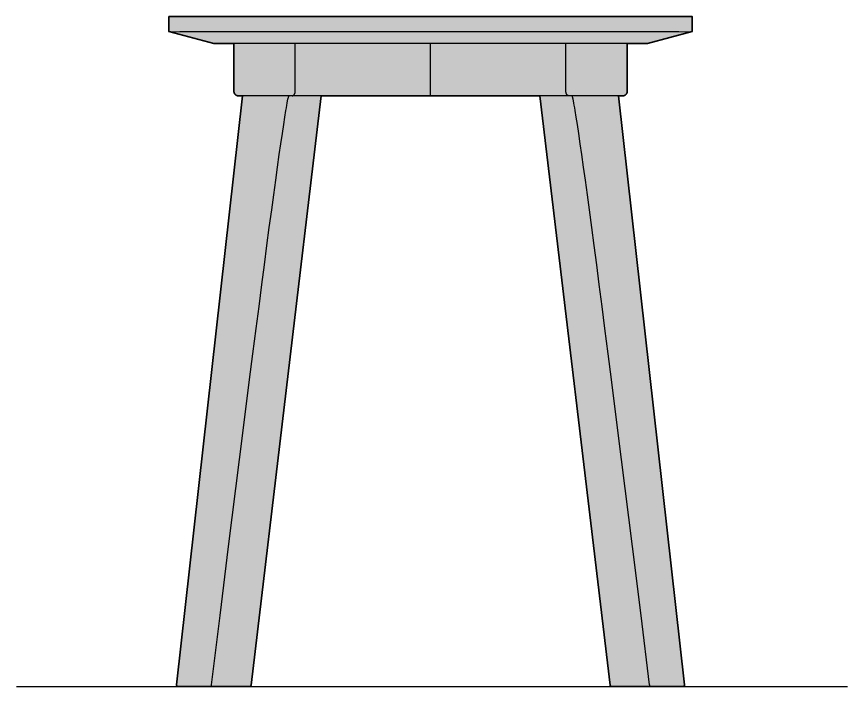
# Model space of a CAD drawing. Header units: millimetres. Extents: x 0 to 2327, y -746 to 447.
# Drawn here: x 1771 to 2327, y -1 to 447 of the extents above; entities that cross this region are included whole.
import ezdxf

# ---------------------------------------------------------------- set-up
doc = ezdxf.new("R2010")
doc.units = ezdxf.units.MM
doc.linetypes.add('Dots', pattern=[1, 0, -1])
doc.layers.add('Blocks', color=7, linetype='Continuous')
doc.layers.add('Blocks$Fill', color=7, linetype='Continuous', true_color=0xffffff)
for name, color, linetype, lineweight, true_color in [('Blocks$Inner', 7, 'Continuous', 25, 0x007f00), ('Blocks$Outline', 7, 'Continuous', 35, 0xff3f3f), ('Groud', 7, 'Dots', 25, 0x243775)]:
    doc.layers.add(name, color=color, linetype=linetype, lineweight=lineweight, true_color=true_color)

# ---------------------------------------------------------------- blocks, each defined once
blk = doc.blocks.new('CPH Deux Bench End')
at = {"layer": 'Blocks$Fill', "extrusion": (0, 0, -1)}
blk.add_hatch(color=256, dxfattribs=at).paths.add_polyline_path([(425.69, 0), (425.7, 0), (425.7, 0), (425.71, 0), (425.72, 0), (447.59, 0), (447.62, 0), (447.66, 0), (447.69, 0.01), (447.73, 0.01), (447.76, 0.02), (447.79, 0.03), (447.83, 0.04), (447.86, 0.05), (447.89, 0.06), (447.93, 0.07), (447.96, 0.08), (447.99, 0.1), (448.02, 0.11), (448.05, 0.13), (448.08, 0.15), (448.11, 0.17), (448.14, 0.18), (448.16, 0.2), (448.19, 0.23), (448.22, 0.25), (448.24, 0.27), (448.27, 0.3), (448.29, 0.32), (448.31, 0.35), (448.34, 0.37), (448.36, 0.4), (448.38, 0.43), (448.4, 0.46), (448.41, 0.48), (448.43, 0.51), (448.45, 0.54), (448.46, 0.58), (448.48, 0.61), (448.49, 0.64), (448.5, 0.67), (448.51, 0.7), (448.52, 0.74), (448.53, 0.77), (448.54, 0.8), (448.54, 0.84), (448.55, 0.87), (448.55, 0.91), (448.55, 0.94), (448.56, 0.97), (448.56, 1.01), (448.56, 1.04), (448.55, 1.08), (448.55, 1.11), (404.44, 395), (407.28, 395), (407.38, 395.01), (407.49, 395.02), (407.59, 395.03), (407.69, 395.04), (407.79, 395.06), (407.89, 395.08), (407.99, 395.11), (408.09, 395.14), (408.18, 395.17), (408.28, 395.21), (408.37, 395.25), (408.47, 395.29), (408.56, 395.34), (408.65, 395.38), (408.74, 395.44), (408.82, 395.49), (408.91, 395.55), (408.99, 395.61), (409.07, 395.67), (409.15, 395.74), (409.23, 395.81), (409.3, 395.88), (409.37, 395.95), (409.44, 396.03), (409.51, 396.11), (409.57, 396.19), (409.63, 396.27), (409.69, 396.35), (409.74, 396.44), (409.79, 396.53), (409.84, 396.62), (409.89, 396.71), (409.93, 396.8), (409.97, 396.9), (410.01, 396.99), (410.04, 397.09), (410.07, 397.19), (410.09, 397.29), (410.12, 397.39), (410.14, 397.49), (410.15, 397.59), (410.16, 397.69), (410.17, 397.79), (410.18, 397.9), (410.18, 398), (410.18, 430), (423.7, 430), (453.7, 438), (453.7, 448), (103.7, 448), (103.7, 438), (133.7, 430), (147.22, 430), (147.22, 397.9), (147.23, 397.79), (147.24, 397.69), (147.25, 397.59), (147.27, 397.49), (147.28, 397.39), (147.31, 397.29), (147.33, 397.19), (147.36, 397.09), (147.39, 396.99), (147.43, 396.9), (147.47, 396.8), (147.51, 396.71), (147.56, 396.62), (147.61, 396.53), (147.66, 396.44), (147.71, 396.35), (147.77, 396.27), (147.83, 396.19), (147.89, 396.11), (147.96, 396.03), (148.03, 395.95), (148.1, 395.88), (148.17, 395.81), (148.25, 395.74), (148.33, 395.67), (148.41, 395.61), (148.49, 395.55), (148.58, 395.49), (148.66, 395.44), (148.75, 395.38), (148.84, 395.34), (148.93, 395.29), (149.03, 395.25), (149.12, 395.21), (149.22, 395.17), (149.31, 395.14), (149.41, 395.11), (149.51, 395.08), (149.61, 395.06), (149.71, 395.04), (149.81, 395.03), (149.91, 395.02), (150.02, 395.01), (150.12, 395), (150.22, 395), (152.96, 395), (108.85, 1.08), (108.85, 1.04), (108.84, 1.01), (108.84, 0.97), (108.85, 0.94), (108.85, 0.91), (108.85, 0.87), (108.86, 0.84), (108.86, 0.8), (108.87, 0.77), (108.88, 0.74), (108.89, 0.7), (108.9, 0.67), (108.91, 0.64), (108.92, 0.61), (108.94, 0.58), (108.95, 0.54), (108.97, 0.51), (108.99, 0.48), (109.01, 0.46), (109.02, 0.43), (109.04, 0.4), (109.07, 0.37), (109.09, 0.35), (109.11, 0.32), (109.13, 0.3), (109.16, 0.27), (109.18, 0.25), (109.21, 0.23), (109.24, 0.2), (109.27, 0.18), (109.29, 0.17), (109.32, 0.15), (109.35, 0.13), (109.38, 0.11), (109.41, 0.1), (109.44, 0.08), (109.48, 0.07), (109.51, 0.06), (109.54, 0.05), (109.57, 0.04), (109.61, 0.03), (109.64, 0.02), (109.67, 0.01), (109.71, 0.01), (109.74, 0), (109.78, 0), (109.81, 0), (109.84, 0), (131.69, 0), (131.7, 0), (131.7, 0), (131.71, 0), (157.76, 0), (157.83, 0), (157.87, 0.01), (157.9, 0.01), (157.93, 0.02), (157.97, 0.03), (158, 0.04), (158.04, 0.05), (158.07, 0.06), (158.1, 0.07), (158.13, 0.08), (158.16, 0.1), (158.19, 0.11), (158.23, 0.13), (158.26, 0.15), (158.28, 0.17), (158.31, 0.19), (158.34, 0.21), (158.37, 0.23), (158.39, 0.25), (158.42, 0.27), (158.44, 0.3), (158.47, 0.32), (158.49, 0.35), (158.51, 0.38), (158.53, 0.4), (158.55, 0.43), (158.57, 0.46), (158.59, 0.49), (158.61, 0.52), (158.63, 0.55), (158.64, 0.58), (158.65, 0.61), (158.67, 0.65), (158.68, 0.68), (158.69, 0.71), (158.7, 0.75), (158.71, 0.78), (158.71, 0.81), (158.72, 0.85), (158.72, 0.88), (205.67, 395), (351.74, 395), (398.68, 0.85), (398.69, 0.81), (398.69, 0.78), (398.7, 0.75), (398.71, 0.71), (398.72, 0.68), (398.73, 0.65), (398.75, 0.61), (398.76, 0.58), (398.78, 0.55), (398.79, 0.52), (398.81, 0.49), (398.83, 0.46), (398.85, 0.43), (398.87, 0.4), (398.89, 0.38), (398.91, 0.35), (398.93, 0.32), (398.96, 0.3), (398.98, 0.27), (399.01, 0.25), (399.03, 0.23), (399.06, 0.21), (399.09, 0.19), (399.12, 0.17), (399.15, 0.15), (399.18, 0.13), (399.21, 0.11), (399.24, 0.1), (399.27, 0.08), (399.3, 0.07), (399.33, 0.06), (399.37, 0.05), (399.4, 0.04), (399.43, 0.03), (399.47, 0.02), (399.5, 0.01), (399.53, 0.01), (399.57, 0), (399.6, 0), (399.64, 0)], flags=0)
at = {"layer": 'Blocks$Inner', "linetype": 'ByBlock'}
blk.add_line((-278.7, 395), (-278.7, 430), dxfattribs=at)
blk.add_lwpolyline([(-106.34, 437.9), (-105.46, 437.91), (-104.58, 437.94), (-103.7, 438), (-103.7, 448), (-453.7, 448), (-453.7, 438), (-453.45, 437.98), (-453.2, 437.96), (-452.6, 437.93), (-451.83, 437.91), (-451.06, 437.9), (-449.47, 437.92), (-446.29, 437.99), (-444.7, 438), (-444.68, 438), (-112.72, 438), (-112.7, 438)], close=True, dxfattribs=at)
for points in [[(-103.7, 438), (-133.7, 430), (-423.7, 430), (-453.7, 438)], [(-147.22, 430), (-147.22, 398), (-147.22, 397.9), (-147.23, 397.79), (-147.24, 397.69), (-147.25, 397.59), (-147.27, 397.49), (-147.28, 397.39), (-147.31, 397.29), (-147.33, 397.19), (-147.36, 397.09), (-147.39, 396.99), (-147.43, 396.9), (-147.47, 396.8), (-147.51, 396.71), (-147.56, 396.62), (-147.61, 396.53), (-147.66, 396.44), (-147.71, 396.35), (-147.77, 396.27), (-147.83, 396.19), (-147.89, 396.11), (-147.96, 396.03), (-148.03, 395.95), (-148.1, 395.88), (-148.17, 395.81), (-148.25, 395.74), (-148.33, 395.67), (-148.41, 395.61), (-148.49, 395.55), (-148.58, 395.49), (-148.66, 395.44), (-148.75, 395.38), (-148.84, 395.34), (-148.93, 395.29), (-149.03, 395.25), (-149.12, 395.21), (-149.22, 395.17), (-149.31, 395.14), (-149.41, 395.11), (-149.51, 395.08), (-149.61, 395.06), (-149.71, 395.04), (-149.81, 395.03), (-149.91, 395.02), (-150.02, 395.01), (-150.12, 395), (-150.22, 395), (-186.07, 395), (-186.12, 395), (-278.7, 395), (-371.28, 395), (-371.33, 395), (-407.18, 395), (-407.28, 395), (-407.38, 395.01), (-407.49, 395.02), (-407.59, 395.03), (-407.69, 395.04), (-407.79, 395.06), (-407.89, 395.08), (-407.99, 395.11), (-408.09, 395.14), (-408.18, 395.17), (-408.28, 395.21), (-408.37, 395.25), (-408.47, 395.29), (-408.56, 395.34), (-408.65, 395.38), (-408.74, 395.44), (-408.82, 395.49), (-408.91, 395.55), (-408.99, 395.61), (-409.07, 395.67), (-409.15, 395.74), (-409.23, 395.81), (-409.3, 395.88), (-409.37, 395.95), (-409.44, 396.03), (-409.51, 396.11), (-409.57, 396.19), (-409.63, 396.27), (-409.69, 396.35), (-409.74, 396.44), (-409.79, 396.53), (-409.84, 396.62), (-409.89, 396.71), (-409.93, 396.8), (-409.97, 396.9), (-410.01, 396.99), (-410.04, 397.09), (-410.07, 397.19), (-410.09, 397.29), (-410.12, 397.39), (-410.14, 397.49), (-410.15, 397.59), (-410.16, 397.69), (-410.17, 397.79), (-410.18, 397.9), (-410.18, 398), (-410.18, 430)], [(-371.28, 395), (-371.24, 395), (-371.19, 395.01), (-371.14, 395.01), (-371.09, 395.02), (-371.04, 395.03), (-370.99, 395.04), (-370.94, 395.05), (-370.9, 395.06), (-370.85, 395.08), (-370.8, 395.1), (-370.75, 395.12), (-370.7, 395.14), (-370.65, 395.16), (-370.6, 395.18), (-370.55, 395.21), (-370.5, 395.24), (-370.45, 395.27), (-370.4, 395.3), (-370.36, 395.33), (-370.31, 395.37), (-370.26, 395.41), (-370.22, 395.45), (-370.17, 395.49), (-370.12, 395.53), (-370.08, 395.58), (-370.04, 395.62), (-369.99, 395.67), (-369.95, 395.72), (-369.91, 395.77), (-369.87, 395.82), (-369.83, 395.88), (-369.79, 395.93), (-369.75, 395.99), (-369.72, 396.05), (-369.68, 396.11), (-369.65, 396.17), (-369.62, 396.23), (-369.59, 396.29), (-369.55, 396.36), (-369.53, 396.42), (-369.5, 396.49), (-369.47, 396.55), (-369.45, 396.62), (-369.42, 396.69), (-369.4, 396.76), (-369.38, 396.83), (-369.36, 396.9), (-369.34, 396.96), (-369.32, 397.03), (-369.31, 397.1), (-369.29, 397.17), (-369.28, 397.24), (-369.27, 397.31), (-369.24, 397.45), (-369.23, 397.59), (-369.22, 397.73), (-369.21, 397.87), (-369.21, 398), (-369.21, 430)], [(-186.12, 395), (-186.17, 395), (-186.21, 395.01), (-186.26, 395.01), (-186.31, 395.02), (-186.36, 395.03), (-186.41, 395.04), (-186.46, 395.05), (-186.51, 395.06), (-186.56, 395.08), (-186.6, 395.1), (-186.65, 395.12), (-186.7, 395.14), (-186.75, 395.16), (-186.8, 395.18), (-186.85, 395.21), (-186.9, 395.24), (-186.95, 395.27), (-187, 395.3), (-187.04, 395.33), (-187.09, 395.37), (-187.14, 395.41), (-187.19, 395.45), (-187.23, 395.49), (-187.28, 395.53), (-187.32, 395.58), (-187.36, 395.62), (-187.41, 395.67), (-187.45, 395.72), (-187.49, 395.77), (-187.53, 395.82), (-187.57, 395.88), (-187.61, 395.93), (-187.65, 395.99), (-187.68, 396.05), (-187.72, 396.11), (-187.75, 396.17), (-187.78, 396.23), (-187.82, 396.29), (-187.85, 396.36), (-187.88, 396.42), (-187.9, 396.49), (-187.93, 396.55), (-187.95, 396.62), (-187.98, 396.69), (-188, 396.76), (-188.02, 396.83), (-188.04, 396.9), (-188.06, 396.96), (-188.08, 397.03), (-188.1, 397.1), (-188.11, 397.17), (-188.12, 397.24), (-188.14, 397.31), (-188.16, 397.45), (-188.17, 397.59), (-188.18, 397.73), (-188.19, 397.87), (-188.19, 398), (-188.19, 430)], [(-404.44, 395), (-448.55, 1.11), (-448.55, 1.08), (-448.56, 1.04), (-448.56, 1.01), (-448.56, 0.97), (-448.55, 0.94), (-448.55, 0.91), (-448.55, 0.87), (-448.54, 0.84), (-448.54, 0.8), (-448.53, 0.77), (-448.52, 0.74), (-448.51, 0.7), (-448.5, 0.67), (-448.49, 0.64), (-448.48, 0.61), (-448.46, 0.58), (-448.45, 0.54), (-448.43, 0.51), (-448.41, 0.48), (-448.4, 0.46), (-448.38, 0.43), (-448.36, 0.4), (-448.34, 0.37), (-448.31, 0.35), (-448.29, 0.32), (-448.27, 0.3), (-448.24, 0.27), (-448.22, 0.25), (-448.19, 0.23), (-448.16, 0.2), (-448.14, 0.18), (-448.11, 0.17), (-448.08, 0.15), (-448.05, 0.13), (-448.02, 0.11), (-447.99, 0.1), (-447.96, 0.08), (-447.93, 0.07), (-447.89, 0.06), (-447.86, 0.05), (-447.83, 0.04), (-447.79, 0.03), (-447.76, 0.02), (-447.73, 0.01), (-447.69, 0.01), (-447.66, 0), (-447.62, 0), (-447.59, 0), (-447.56, 0), (-425.72, 0), (-425.71, 0), (-425.7, 0), (-425.7, 0), (-425.69, 0), (-425.68, 0), (-425.68, 0), (-425.67, 0), (-425.67, 0), (-425.66, 0.01), (-425.65, 0.01), (-425.65, 0.01), (-425.64, 0.01), (-425.63, 0.01), (-425.63, 0.01), (-425.62, 0.02), (-425.62, 0.02), (-425.61, 0.02), (-425.6, 0.02), (-425.6, 0.03), (-425.59, 0.03), (-425.58, 0.03), (-425.58, 0.04), (-425.57, 0.04), (-425.57, 0.04), (-425.56, 0.05), (-425.55, 0.05), (-425.54, 0.06), (-425.53, 0.07), (-425.52, 0.07), (-425.51, 0.08), (-425.51, 0.08), (-425.49, 0.09), (-425.48, 0.11), (-425.47, 0.12), (-425.46, 0.13), (-425.45, 0.14), (-425.44, 0.15), (-425.43, 0.17), (-425.42, 0.18), (-425.41, 0.2), (-425.4, 0.21), (-425.39, 0.23), (-425.38, 0.24), (-425.37, 0.26), (-425.36, 0.27), (-425.35, 0.29), (-425.34, 0.31), (-425.33, 0.33), (-425.32, 0.35), (-425.31, 0.37), (-425.3, 0.39), (-425.3, 0.41), (-425.28, 0.45), (-425.27, 0.49), (-425.26, 0.53), (-425.25, 0.57), (-425.24, 0.61), (-425.23, 0.66), (-425.22, 0.71), (-425.21, 0.75), (-425.2, 0.8), (-425.2, 0.85), (-425.2, 0.9), (-425.19, 0.95), (-425.19, 0.99), (-425.19, 1.08), (-419.46, 47.36), (-413.71, 93.64), (-408.86, 132.43), (-403.98, 171.21), (-399.66, 205.35), (-397.48, 222.42), (-395.29, 239.49), (-393.4, 254.15), (-391.5, 268.81), (-389.8, 281.87), (-388.09, 294.93), (-386.51, 306.86), (-384.92, 318.79), (-383.58, 328.71), (-382.23, 338.62), (-381.04, 347.23), (-379.83, 355.83), (-378.82, 362.87), (-377.8, 369.89), (-376.92, 375.74), (-376.13, 380.84), (-375.42, 385.2), (-375.12, 386.96), (-374.81, 388.71), (-374.54, 390.19), (-374.25, 391.67), (-374.03, 392.69), (-373.83, 393.52), (-373.75, 393.84), (-373.66, 394.17), (-373.59, 394.4), (-373.55, 394.52), (-373.51, 394.63), (-373.48, 394.7), (-373.47, 394.74), (-373.45, 394.77), (-373.43, 394.81), (-373.42, 394.84), (-373.4, 394.87), (-373.39, 394.89), (-373.38, 394.91), (-373.37, 394.92), (-373.36, 394.93), (-373.36, 394.94), (-373.35, 394.95), (-373.35, 394.95), (-373.35, 394.95), (-373.34, 394.96), (-373.34, 394.96), (-373.34, 394.96), (-373.33, 394.97), (-373.33, 394.97), (-373.33, 394.97), (-373.32, 394.97), (-373.32, 394.98), (-373.32, 394.98), (-373.31, 394.98), (-373.31, 394.98), (-373.31, 394.98), (-373.31, 394.99), (-373.31, 394.99), (-373.3, 394.99), (-373.3, 394.99), (-373.3, 394.99), (-373.3, 394.99), (-373.3, 394.99), (-373.29, 394.99), (-373.29, 394.99), (-373.29, 394.99), (-373.29, 394.99), (-373.29, 395), (-373.28, 395), (-373.28, 395), (-373.28, 395), (-373.28, 395), (-373.27, 395), (-373.27, 395), (-373.27, 395)], [(-351.74, 395), (-398.68, 0.88), (-398.68, 0.85), (-398.69, 0.81), (-398.69, 0.78), (-398.7, 0.75), (-398.71, 0.71), (-398.72, 0.68), (-398.73, 0.65), (-398.75, 0.61), (-398.76, 0.58), (-398.78, 0.55), (-398.79, 0.52), (-398.81, 0.49), (-398.83, 0.46), (-398.85, 0.43), (-398.87, 0.4), (-398.89, 0.38), (-398.91, 0.35), (-398.93, 0.32), (-398.96, 0.3), (-398.98, 0.27), (-399.01, 0.25), (-399.03, 0.23), (-399.06, 0.21), (-399.09, 0.19), (-399.12, 0.17), (-399.15, 0.15), (-399.18, 0.13), (-399.21, 0.11), (-399.24, 0.1), (-399.27, 0.08), (-399.3, 0.07), (-399.33, 0.06), (-399.37, 0.05), (-399.4, 0.04), (-399.43, 0.03), (-399.47, 0.02), (-399.5, 0.01), (-399.53, 0.01), (-399.57, 0), (-399.6, 0), (-399.64, 0), (-425.69, 0)], [(-131.71, 0), (-157.76, 0), (-157.8, 0), (-157.83, 0), (-157.87, 0.01), (-157.9, 0.01), (-157.93, 0.02), (-157.97, 0.03), (-158, 0.04), (-158.04, 0.05), (-158.07, 0.06), (-158.1, 0.07), (-158.13, 0.08), (-158.16, 0.1), (-158.19, 0.11), (-158.23, 0.13), (-158.26, 0.15), (-158.28, 0.17), (-158.31, 0.19), (-158.34, 0.21), (-158.37, 0.23), (-158.39, 0.25), (-158.42, 0.27), (-158.44, 0.3), (-158.47, 0.32), (-158.49, 0.35), (-158.51, 0.38), (-158.53, 0.4), (-158.55, 0.43), (-158.57, 0.46), (-158.59, 0.49), (-158.61, 0.52), (-158.63, 0.55), (-158.64, 0.58), (-158.65, 0.61), (-158.67, 0.65), (-158.68, 0.68), (-158.69, 0.71), (-158.7, 0.75), (-158.71, 0.78), (-158.71, 0.81), (-158.72, 0.85), (-158.72, 0.88), (-205.67, 395)], [(-152.96, 395), (-108.85, 1.11), (-108.85, 1.08), (-108.85, 1.04), (-108.84, 1.01), (-108.84, 0.97), (-108.85, 0.94), (-108.85, 0.91), (-108.85, 0.87), (-108.86, 0.84), (-108.86, 0.8), (-108.87, 0.77), (-108.88, 0.74), (-108.89, 0.7), (-108.9, 0.67), (-108.91, 0.64), (-108.92, 0.61), (-108.94, 0.58), (-108.95, 0.54), (-108.97, 0.51), (-108.99, 0.48), (-109.01, 0.46), (-109.02, 0.43), (-109.04, 0.4), (-109.07, 0.37), (-109.09, 0.35), (-109.11, 0.32), (-109.13, 0.3), (-109.16, 0.27), (-109.18, 0.25), (-109.21, 0.23), (-109.24, 0.2), (-109.27, 0.18), (-109.29, 0.17), (-109.32, 0.15), (-109.35, 0.13), (-109.38, 0.11), (-109.41, 0.1), (-109.44, 0.08), (-109.48, 0.07), (-109.51, 0.06), (-109.54, 0.05), (-109.57, 0.04), (-109.61, 0.03), (-109.64, 0.02), (-109.67, 0.01), (-109.71, 0.01), (-109.74, 0), (-109.78, 0), (-109.81, 0), (-109.84, 0), (-131.68, 0), (-131.69, 0), (-131.7, 0), (-131.7, 0), (-131.71, 0), (-131.72, 0), (-131.72, 0), (-131.73, 0), (-131.74, 0), (-131.74, 0.01), (-131.75, 0.01), (-131.75, 0.01), (-131.76, 0.01), (-131.77, 0.01), (-131.77, 0.01), (-131.78, 0.02), (-131.79, 0.02), (-131.79, 0.02), (-131.8, 0.02), (-131.8, 0.03), (-131.81, 0.03), (-131.82, 0.03), (-131.82, 0.04), (-131.83, 0.04), (-131.84, 0.04), (-131.84, 0.05), (-131.85, 0.05), (-131.86, 0.06), (-131.87, 0.07), (-131.88, 0.07), (-131.89, 0.08), (-131.89, 0.08), (-131.91, 0.09), (-131.92, 0.11), (-131.93, 0.12), (-131.94, 0.13), (-131.95, 0.14), (-131.96, 0.15), (-131.97, 0.17), (-131.98, 0.18), (-131.99, 0.2), (-132.01, 0.21), (-132.02, 0.23), (-132.02, 0.24), (-132.03, 0.26), (-132.04, 0.27), (-132.05, 0.29), (-132.06, 0.31), (-132.07, 0.33), (-132.08, 0.35), (-132.09, 0.37), (-132.1, 0.39), (-132.1, 0.41), (-132.12, 0.45), (-132.13, 0.49), (-132.15, 0.53), (-132.16, 0.57), (-132.17, 0.61), (-132.18, 0.66), (-132.18, 0.71), (-132.19, 0.75), (-132.2, 0.8), (-132.2, 0.85), (-132.2, 0.9), (-132.21, 0.95), (-132.21, 0.99), (-132.21, 1.08), (-137.94, 47.36), (-143.69, 93.64), (-148.54, 132.43), (-153.42, 171.21), (-157.74, 205.35), (-159.92, 222.42), (-162.11, 239.49), (-164, 254.15), (-165.9, 268.81), (-167.6, 281.87), (-169.31, 294.93), (-170.89, 306.86), (-172.49, 318.79), (-173.82, 328.71), (-175.17, 338.62), (-176.36, 347.23), (-177.57, 355.83), (-178.58, 362.87), (-179.6, 369.89), (-180.48, 375.74), (-181.27, 380.84), (-181.98, 385.2), (-182.28, 386.96), (-182.59, 388.71), (-182.86, 390.19), (-183.16, 391.67), (-183.37, 392.69), (-183.57, 393.52), (-183.65, 393.84), (-183.74, 394.17), (-183.81, 394.4), (-183.85, 394.52), (-183.89, 394.63), (-183.92, 394.7), (-183.93, 394.74), (-183.95, 394.77), (-183.97, 394.81), (-183.98, 394.84), (-184, 394.87), (-184.01, 394.89), (-184.02, 394.91), (-184.03, 394.92), (-184.04, 394.93), (-184.04, 394.94), (-184.05, 394.95), (-184.05, 394.95), (-184.05, 394.95), (-184.06, 394.96), (-184.06, 394.96), (-184.06, 394.96), (-184.07, 394.97), (-184.07, 394.97), (-184.07, 394.97), (-184.08, 394.97), (-184.08, 394.98), (-184.08, 394.98), (-184.09, 394.98), (-184.09, 394.98), (-184.09, 394.98), (-184.09, 394.99), (-184.09, 394.99), (-184.1, 394.99), (-184.1, 394.99), (-184.1, 394.99), (-184.1, 394.99), (-184.1, 394.99), (-184.11, 394.99), (-184.11, 394.99), (-184.11, 394.99), (-184.11, 394.99), (-184.11, 395), (-184.12, 395), (-184.12, 395), (-184.12, 395), (-184.12, 395), (-184.13, 395), (-184.13, 395), (-184.13, 395)]]:
    blk.add_lwpolyline(points, dxfattribs=at)
at = {"layer": 'Blocks$Outline'}
for points in [[(-453.7, 438), (-453.7, 448), (-103.7, 448), (-103.7, 438)], [(-410.18, 430), (-423.7, 430), (-453.7, 438)], [(-103.7, 438), (-133.7, 430), (-147.22, 430)], [(-404.44, 395), (-407.18, 395), (-407.28, 395), (-407.38, 395.01), (-407.49, 395.02), (-407.59, 395.03), (-407.69, 395.04), (-407.79, 395.06), (-407.89, 395.08), (-407.99, 395.11), (-408.09, 395.14), (-408.18, 395.17), (-408.28, 395.21), (-408.37, 395.25), (-408.47, 395.29), (-408.56, 395.34), (-408.65, 395.38), (-408.74, 395.44), (-408.82, 395.49), (-408.91, 395.55), (-408.99, 395.61), (-409.07, 395.67), (-409.15, 395.74), (-409.23, 395.81), (-409.3, 395.88), (-409.37, 395.95), (-409.44, 396.03), (-409.51, 396.11), (-409.57, 396.19), (-409.63, 396.27), (-409.69, 396.35), (-409.74, 396.44), (-409.79, 396.53), (-409.84, 396.62), (-409.89, 396.71), (-409.93, 396.8), (-409.97, 396.9), (-410.01, 396.99), (-410.04, 397.09), (-410.07, 397.19), (-410.09, 397.29), (-410.12, 397.39), (-410.14, 397.49), (-410.15, 397.59), (-410.16, 397.69), (-410.17, 397.79), (-410.18, 397.9), (-410.18, 398), (-410.18, 430)], [(-147.22, 430), (-147.22, 398), (-147.22, 397.9), (-147.23, 397.79), (-147.24, 397.69), (-147.25, 397.59), (-147.27, 397.49), (-147.28, 397.39), (-147.31, 397.29), (-147.33, 397.19), (-147.36, 397.09), (-147.39, 396.99), (-147.43, 396.9), (-147.47, 396.8), (-147.51, 396.71), (-147.56, 396.62), (-147.61, 396.53), (-147.66, 396.44), (-147.71, 396.35), (-147.77, 396.27), (-147.83, 396.19), (-147.89, 396.11), (-147.96, 396.03), (-148.03, 395.95), (-148.1, 395.88), (-148.17, 395.81), (-148.25, 395.74), (-148.33, 395.67), (-148.41, 395.61), (-148.49, 395.55), (-148.58, 395.49), (-148.66, 395.44), (-148.75, 395.38), (-148.84, 395.34), (-148.93, 395.29), (-149.03, 395.25), (-149.12, 395.21), (-149.22, 395.17), (-149.31, 395.14), (-149.41, 395.11), (-149.51, 395.08), (-149.61, 395.06), (-149.71, 395.04), (-149.81, 395.03), (-149.91, 395.02), (-150.02, 395.01), (-150.12, 395), (-150.22, 395), (-152.96, 395)], [(-425.69, 0), (-425.7, 0), (-425.7, 0), (-425.71, 0), (-425.72, 0), (-447.56, 0), (-447.59, 0), (-447.62, 0), (-447.66, 0), (-447.69, 0.01), (-447.73, 0.01), (-447.76, 0.02), (-447.79, 0.03), (-447.83, 0.04), (-447.86, 0.05), (-447.89, 0.06), (-447.93, 0.07), (-447.96, 0.08), (-447.99, 0.1), (-448.02, 0.11), (-448.05, 0.13), (-448.08, 0.15), (-448.11, 0.17), (-448.14, 0.18), (-448.16, 0.2), (-448.19, 0.23), (-448.22, 0.25), (-448.24, 0.27), (-448.27, 0.3), (-448.29, 0.32), (-448.31, 0.35), (-448.34, 0.37), (-448.36, 0.4), (-448.38, 0.43), (-448.4, 0.46), (-448.41, 0.48), (-448.43, 0.51), (-448.45, 0.54), (-448.46, 0.58), (-448.48, 0.61), (-448.49, 0.64), (-448.5, 0.67), (-448.51, 0.7), (-448.52, 0.74), (-448.53, 0.77), (-448.54, 0.8), (-448.54, 0.84), (-448.55, 0.87), (-448.55, 0.91), (-448.55, 0.94), (-448.56, 0.97), (-448.56, 1.01), (-448.56, 1.04), (-448.55, 1.08), (-448.55, 1.11), (-404.44, 395)], [(-351.74, 395), (-398.68, 0.88), (-398.68, 0.85), (-398.69, 0.81), (-398.69, 0.78), (-398.7, 0.75), (-398.71, 0.71), (-398.72, 0.68), (-398.73, 0.65), (-398.75, 0.61), (-398.76, 0.58), (-398.78, 0.55), (-398.79, 0.52), (-398.81, 0.49), (-398.83, 0.46), (-398.85, 0.43), (-398.87, 0.4), (-398.89, 0.38), (-398.91, 0.35), (-398.93, 0.32), (-398.96, 0.3), (-398.98, 0.27), (-399.01, 0.25), (-399.03, 0.23), (-399.06, 0.21), (-399.09, 0.19), (-399.12, 0.17), (-399.15, 0.15), (-399.18, 0.13), (-399.21, 0.11), (-399.24, 0.1), (-399.27, 0.08), (-399.3, 0.07), (-399.33, 0.06), (-399.37, 0.05), (-399.4, 0.04), (-399.43, 0.03), (-399.47, 0.02), (-399.5, 0.01), (-399.53, 0.01), (-399.57, 0), (-399.6, 0), (-399.64, 0)], [(-205.67, 395), (-278.7, 395), (-351.74, 395)], [(-157.76, 0), (-157.8, 0), (-157.83, 0), (-157.87, 0.01), (-157.9, 0.01), (-157.93, 0.02), (-157.97, 0.03), (-158, 0.04), (-158.04, 0.05), (-158.07, 0.06), (-158.1, 0.07), (-158.13, 0.08), (-158.16, 0.1), (-158.19, 0.11), (-158.23, 0.13), (-158.26, 0.15), (-158.28, 0.17), (-158.31, 0.19), (-158.34, 0.21), (-158.37, 0.23), (-158.39, 0.25), (-158.42, 0.27), (-158.44, 0.3), (-158.47, 0.32), (-158.49, 0.35), (-158.51, 0.38), (-158.53, 0.4), (-158.55, 0.43), (-158.57, 0.46), (-158.59, 0.49), (-158.61, 0.52), (-158.63, 0.55), (-158.64, 0.58), (-158.65, 0.61), (-158.67, 0.65), (-158.68, 0.68), (-158.69, 0.71), (-158.7, 0.75), (-158.71, 0.78), (-158.71, 0.81), (-158.72, 0.85), (-158.72, 0.88), (-205.67, 395)], [(-152.96, 395), (-108.85, 1.11), (-108.85, 1.08), (-108.85, 1.04), (-108.84, 1.01), (-108.84, 0.97), (-108.85, 0.94), (-108.85, 0.91), (-108.85, 0.87), (-108.86, 0.84), (-108.86, 0.8), (-108.87, 0.77), (-108.88, 0.74), (-108.89, 0.7), (-108.9, 0.67), (-108.91, 0.64), (-108.92, 0.61), (-108.94, 0.58), (-108.95, 0.54), (-108.97, 0.51), (-108.99, 0.48), (-109.01, 0.46), (-109.02, 0.43), (-109.04, 0.4), (-109.07, 0.37), (-109.09, 0.35), (-109.11, 0.32), (-109.13, 0.3), (-109.16, 0.27), (-109.18, 0.25), (-109.21, 0.23), (-109.24, 0.2), (-109.27, 0.18), (-109.29, 0.17), (-109.32, 0.15), (-109.35, 0.13), (-109.38, 0.11), (-109.41, 0.1), (-109.44, 0.08), (-109.48, 0.07), (-109.51, 0.06), (-109.54, 0.05), (-109.57, 0.04), (-109.61, 0.03), (-109.64, 0.02), (-109.67, 0.01), (-109.71, 0.01), (-109.74, 0), (-109.78, 0), (-109.81, 0), (-109.84, 0), (-131.68, 0), (-131.69, 0), (-131.7, 0), (-131.7, 0), (-131.71, 0)], [(-131.71, 0), (-157.76, 0)], [(-399.64, 0), (-425.69, 0)]]:
    blk.add_lwpolyline(points, dxfattribs=at)

msp = doc.modelspace()

# ---------------------------------------------------------------- linework, layer by layer
at = {"layer": 'Groud', "linetype": 'ByBlock'}
msp.add_lwpolyline([(1771.09, -0.88), (2326.57, -0.88)], dxfattribs=at)

# ---------------------------------------------------------------- block references
at = {"layer": 'Blocks'}
msp.add_blockref('CPH Deux Bench End', (2326.57, -0.88), dxfattribs=at)

doc.saveas('drawing.dxf')
